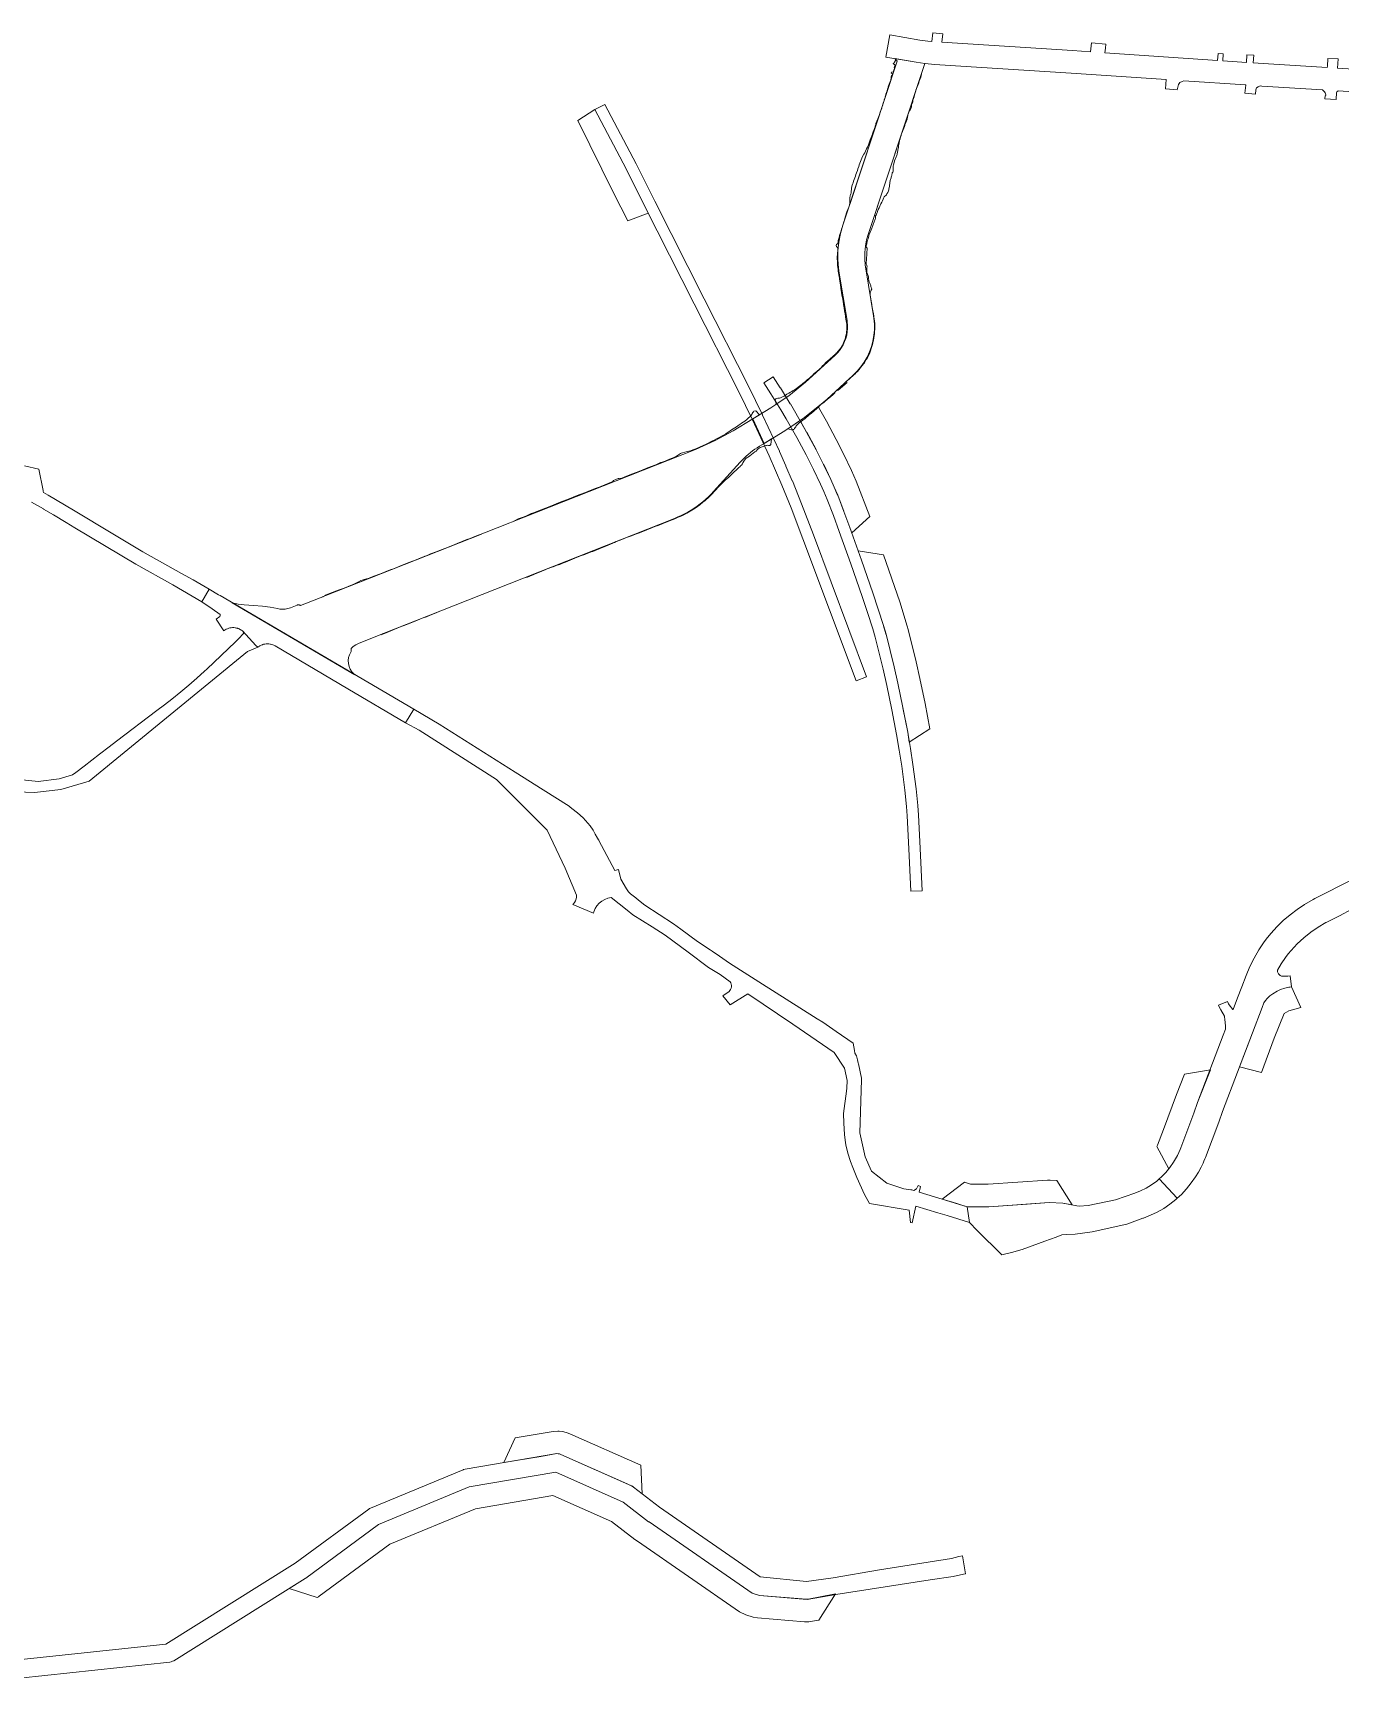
# Model space of a CAD drawing. Header units: inches. Extents: x 704148 to 723432, y 7075344 to 7101810.
# Drawn here: x 710203 to 711709, y 7089228 to 7091124 of the extents above; entities that cross this region are included whole.
import ezdxf

# ---------------------------------------------------------------- set-up
doc = ezdxf.new("R2010")
doc.units = ezdxf.units.IN
doc.header["$MEASUREMENT"] = 0
doc.layers.add('gisdb.gisadmin', color=7, linetype='Continuous', lineweight=9, true_color=0xccf5fc)

msp = doc.modelspace()

# ---------------------------------------------------------------- linework, layer by layer
at = {"layer": 'gisdb.gisadmin'}
for points in [[(711765.02, 7091053.22), (711707.0335, 7091056.8935), (711706.44, 7091056.68), (711705.53, 7091055.97), (711704.98, 7091054.85), (711704.5142, 7091047.0029), (711691.5981, 7091047.7158), (711691.77, 7091051.06), (711692.54, 7091051.71), (711692.57, 7091052.35), (711692.42, 7091053.58), (711692.01, 7091054.8), (711691.34, 7091055.77), (711690.06, 7091056.93), (711689.15, 7091057.62), (711688.7137, 7091058.0541), (711618.8939, 7091062.4772), (711617.9705, 7091062.5403), (711616.23, 7091062.37), (711614.62, 7091061.67), (711613.03, 7091060.58), (711612.17, 7091058.24), (711611.7515, 7091053.1015), (711599.5927, 7091054.0719), (711600.37, 7091063.36), (711600.098, 7091063.7609), (711529.1035, 7091068.6098), (711527.07, 7091067.88), (711524.49, 7091066.54), (711523, 7091064.29), (711521.5554, 7091058.2226), (711508.0011, 7091059.2268), (711508.8646, 7091069.9921), (711399.23, 7091077.48), (711242.0396, 7091087.3639), (711231.327, 7091088.3273), (711230.796, 7091088.3989), (711220.6818, 7091089.8652), (711185.9298, 7091095.8437), (711190.4655, 7091121.4454), (711225.0899, 7091115.4888), (711234.3513, 7091114.1508), (711238.6769, 7091113.7618), (711240.0652, 7091123.6986), (711251.4695, 7091122.6639), (711250.202, 7091112.9021), (711400.9316, 7091103.4244), (711421.6605, 7091102.0086), (711422.8418, 7091112.1303), (711439.1843, 7091110.8868), (711438.75, 7091106.18), (711438.1771, 7091100.8806), (711567.9054, 7091092.0202), (711568.7195, 7091099.9832), (711574.6309, 7091099.5795), (711574.0498, 7091091.6006), (711601.1692, 7091089.7483), (711601.8091, 7091098.4696), (711609.7948, 7091097.9875), (711609.1495, 7091089.2033), (711620.6016, 7091088.4211), (711694.4315, 7091083.7439), (711694.57, 7091085.19), (711695.059, 7091094.2308), (711706.99, 7091093.74), (711706.2075, 7091082.9979), (711766.8086, 7091079.1588)], [(710193.6163, 7090624.9415), (710210.2211, 7090620.9762), (710214.9976, 7090596.3282), (710215.1145, 7090595.7249), (710215.4019, 7090594.2416), (710221.0183, 7090591.0745), (710249.9351, 7090573.6865), (710295.3655, 7090546.5441), (710330.0766, 7090525.8057), (710374.4681, 7090500.8425), (710387.8355, 7090493.3255), (710406.4418, 7090482.8624), (710397.7759, 7090468.2715), (710364.4214, 7090487.5623), (710321.8, 7090511.53), (710251.77, 7090553.37), (710241.4325, 7090559.5459), (710226.93, 7090568.21), (710215.6772, 7090574.9297), (710215.66, 7090574.94), (710215.4, 7090575.3), (710201.71, 7090583.02)], [(710191.2348, 7090263.0315), (710209.4234, 7090261.2107), (710233.3707, 7090264.2647), (710249.0179, 7090268.853), (710252.73, 7090271.6), (710262.22, 7090278.88), (710271.05, 7090285.64), (710279.93, 7090292.45), (710291.04, 7090300.96), (710299.77, 7090307.65), (710309.32, 7090314.93), (710318.88, 7090322.17), (710326.85, 7090328.21), (710336.41, 7090335.46), (710345.97, 7090342.71), (710354.74, 7090349.36), (710363.44, 7090356.08), (710373.7816, 7090364.2272), (710382.9734, 7090372.1341), (710391.9812, 7090380.1101), (710400.9027, 7090388.0718), (710403.6877, 7090390.5636), (710436.5546, 7090421.7984), (710440.0089, 7090425.3407), (710446.0862, 7090431.5729), (710445.9727, 7090432.4815), (710445.6275, 7090433.2349), (710445.2178, 7090433.9556), (710444.747, 7090434.6375), (710460.0791, 7090417.9088), (710462.3134, 7090415.7177), (710450.5181, 7090410.7509), (710268.1087, 7090261.4832), (710235.6494, 7090251.9723), (710205.046, 7090248.4441), (710173.47, 7090249.44)], [(711722.6971, 7090113.7902), (711708.3333, 7090106.4238), (711694.0515, 7090099.0994), (711692.6664, 7090098.3789), (711683.75, 7090093.2335), (711675.2434, 7090087.4212), (711667.203, 7090080.9793), (711659.6753, 7090073.9451), (711652.7038, 7090066.3593), (711649.4401, 7090062.3849), (711646.3403, 7090058.2814), (711641.3245, 7090050.8916), (711637.0188, 7090043.5498), (711637.08, 7090041.59), (711638.12, 7090039.24), (711639.92, 7090037.49), (711641.8, 7090036.66), (711644.36, 7090036.58), (711648.77, 7090036.89), (711651.656, 7090037.2108), (711653.1318, 7090024.2933), (711651.13, 7090024.06), (711650.2, 7090023.86), (711645.45, 7090022.82), (711640.33, 7090021.18), (711636.51, 7090019.37), (711631.5, 7090016.34), (711628.07, 7090013.89), (711625.09, 7090011.02), (711623.06, 7090008.7), (711621.438, 7090006.1049), (711619.2995, 7090000.6158), (711608.2028, 7089971.4858), (711573.6357, 7089880.7442), (711569.3891, 7089868.446), (711553.9528, 7089827.9243), (711553.2653, 7089826.1195), (711552.2717, 7089823.678), (711551.2982, 7089821.2858), (711549.1153, 7089816.5456), (711545.9811, 7089810.9391), (711542.5158, 7089805.5309), (711537.6115, 7089798.382), (711532.1863, 7089791.6199), (711526.2706, 7089785.2824), (711521.6125, 7089780.9868), (711500.6209, 7089803.0261), (711503.3661, 7089805.4135), (711508.4212, 7089810.6273), (711513.0153, 7089816.2515), (711517.1152, 7089822.2456), (711519.6633, 7089826.1651), (711521.9671, 7089830.233), (711524.8567, 7089836.9415), (711525.5443, 7089838.7462), (711540.8102, 7089878.8207), (711545.0568, 7089891.1189), (711574.5555, 7089968.5558), (711577.2079, 7089975.5184), (711576.96, 7089979.3), (711576.3973, 7089986.6602), (711576.1672, 7089989.6692), (711576.08, 7089990.81), (711571.67, 7089998.04), (711570.02, 7090001.21), (711569.1608, 7090003.2772), (711579.36, 7090007.62), (711580.59, 7090004.64), (711581.31, 7090003.55), (711585.4359, 7089998.3765), (711585.9509, 7089998.4696), (711590.9732, 7090011.6536), (711596.0123, 7090024.5831), (711600.8527, 7090037.5882), (711605.1039, 7090047.725), (711610.017, 7090057.5581), (711615.5705, 7090067.0442), (711621.74, 7090076.1417), (711625.5599, 7090081.1971), (711629.5805, 7090086.0944), (711636.4333, 7090093.657), (711643.7382, 7090100.7839), (711651.4674, 7090107.4482), (711659.5917, 7090113.6246), (711668.0805, 7090119.2898), (711677.9469, 7090124.9834), (711680.1789, 7090126.1495), (711694.4608, 7090133.4739), (711708.8245, 7090140.8404), (711721.7584, 7090147.4734)], [(710186.1415, 7089248.7248), (710356.4335, 7089266.9696), (710505.5379, 7089360.2735), (710590.153, 7089422.5602), (710591.1276, 7089423.1975), (710592.3672, 7089423.8082), (710699.0867, 7089467.9127), (710699.5059, 7089468.0755), (710701.3008, 7089468.5539), (710806.8593, 7089486.4838), (710808.3973, 7089486.4055), (710809.9072, 7089486.103), (710811.3567, 7089485.583), (710892.9895, 7089449.3361), (710893.9784, 7089448.8328), (710895.1868, 7089448.0184), (710924.9666, 7089424.7869), (711041.073, 7089344.3898), (711094.3483, 7089339.0719), (711125.3084, 7089343.5498), (711178.475, 7089352.4693), (711234.5477, 7089361.5909), (711261.5587, 7089365.7515), (711269.99, 7089367.766), (711274.1308, 7089368.651), (711277.6636, 7089347.9504), (711275.3301, 7089347.4301), (711263.3801, 7089345.0001), (711236.7916, 7089341.0239), (711185.0007, 7089333.1727), (711128.2635, 7089324.2258), (711095.1563, 7089318.3103), (711040.3265, 7089323.1597), (711031.9214, 7089325.6218), (710913.3341, 7089407.9027), (710912.5216, 7089407.8612), (710883.2877, 7089430.6668), (710805.7358, 7089465.1017), (710706.023, 7089448.0566), (710601.5712, 7089404.8892), (710517.6682, 7089343.1267), (710517.0134, 7089342.6818), (710365.5247, 7089247.8858), (710364.1243, 7089247.15), (710362.6292, 7089246.633), (710361.0734, 7089246.3465), (710188.266, 7089227.8323)]]:
    msp.add_lwpolyline(points, dxfattribs=at)
for points in [[(711220.6818, 7091089.8652), (711230.796, 7091088.3989), (711230.7959, 7091088.3988), (711230.7951, 7091088.3964), (711165.7621, 7090892.4769), (711163.7472, 7090885.3859), (711162.3579, 7090878.1464), (711161.6049, 7090870.8132), (711161.4939, 7090863.4424), (711162.0257, 7090856.0899), (711162.6325, 7090851.8249), (711171.7748, 7090797.5331), (711172.1858, 7090794.7847), (711172.754, 7090788.2228), (711172.7482, 7090781.6363), (711172.1684, 7090775.0753), (711171.0189, 7090768.5898), (711169.3086, 7090762.2293), (711167.0504, 7090756.0419), (711164.2615, 7090750.075), (711160.9633, 7090744.3738), (711157.1806, 7090738.9817), (711152.9424, 7090733.9399), (711148.2809, 7090729.2866), (711118.2492, 7090701.8163), (711113.7358, 7090697.7668), (711092.2999, 7090680.5022), (711069.4409, 7090665.1716), (711045.7015, 7090650.7104), (711032.5849, 7090679.0191), (711053.3136, 7090691.6462), (711073.9265, 7090705.4705), (711093.2561, 7090721.0388), (711097.3261, 7090724.6904), (711127.3578, 7090752.1607), (711130.1053, 7090754.9034), (711132.6033, 7090757.875), (711134.8328, 7090761.0531), (711136.7768, 7090764.4134), (711138.4206, 7090767.9304), (711139.7516, 7090771.5772), (711140.7597, 7090775.3262), (711141.4372, 7090779.1487), (711141.7789, 7090783.0158), (711141.7823, 7090786.8979), (711141.4474, 7090790.7655), (711141.2052, 7090792.3854), (711132.0629, 7090846.6773), (711131.2335, 7090852.507), (711130.5065, 7090862.5568), (711130.6583, 7090872.6317), (711131.6876, 7090882.6551), (711133.5865, 7090892.5506), (711136.3407, 7090902.243), (711199.0069, 7091091.0324), (711198.043, 7091092.3925), (711197.5524, 7091092.7995), (711197.5532, 7091092.8021), (711197.5174, 7091092.8286), (711196.26, 7091094.0666), (711196.2604, 7091094.0665)], [(711199.0069, 7091091.0324), (711144.2009, 7090925.9228), (711144.137, 7090926.006), (711144.354, 7090926.988), (711144.379, 7090928.033), (711144.378, 7090930.14), (711144.38, 7090931.193), (711144.416, 7090933.289), (711144.463, 7090934.327), (711144.58, 7090935.341), (711144.873, 7090936.298), (711145.125, 7090937.268), (711145.545, 7090938.182), (711145.787, 7090939.155), (711145.898, 7090940.172), (711145.979, 7090941.199), (711146.131, 7090943.256), (711146.383, 7090945.28), (711146.555, 7090946.276), (711146.745, 7090947.267), (711147.034, 7090948.225), (711147.703, 7090950.11), (711148.043, 7090951.05), (711148.682, 7090952.946), (711149.399, 7090954.815), (711150.143, 7090956.676), (711150.824, 7090958.557), (711151.449, 7090960.457), (711152.078, 7090962.355), (711153.056, 7090965.191), (711153.664, 7090967.097), (711154.632, 7090969.937), (711155.289, 7090971.826), (711155.944, 7090973.715), (711156.632, 7090975.594), (711158.148, 7090979.306), (711159.031, 7090981.12), (711160.542, 7090983.779), (711161.561, 7090985.549), (711162.434, 7090987.366), (711163.738, 7090990.094), (711164.538, 7090991.936), (711165.717, 7090994.705), (711167.949, 7091000.287), (711169.031, 7091003.088), (711169.731, 7091004.963), (711170.324, 7091006.874), (711170.998, 7091008.757), (711171.388, 7091009.681), (711172.524, 7091012.465), (711172.794, 7091013.43), (711173.383, 7091015.341), (711173.725, 7091016.281), (711173.997, 7091017.245), (711174.18, 7091018.238), (711174.451, 7091019.201), (711175.066, 7091021.104), (711175.447, 7091022.032), (711175.83, 7091022.958), (711176.212, 7091023.885), (711176.592, 7091024.813), (711177.32, 7091026.678), (711177.686, 7091027.61), (711178.043, 7091028.546), (711178.757, 7091030.416), (711179.097, 7091031.357), (711179.436, 7091032.298), (711180.108, 7091034.182), (711180.394, 7091035.141), (711181.054, 7091037.029), (711181.39, 7091037.971), (711181.667, 7091038.933), (711182.229, 7091040.854), (711182.513, 7091041.813), (711182.8, 7091042.771), (711183.089, 7091043.729), (711183.555, 7091044.628), (711183.865, 7091045.579), (711184.018, 7091046.581), (711184.216, 7091047.569), (711184.652, 7091048.478), (711184.955, 7091049.431), (711185.262, 7091050.383), (711185.555, 7091051.34), (711185.663, 7091052.357), (711185.884, 7091053.338), (711186.292, 7091054.256), (711186.794, 7091055.143), (711187.239, 7091056.049), (711187.471, 7091057.025), (711187.87, 7091059.001), (711188.381, 7091060.938), (711188.705, 7091061.884), (711188.997, 7091062.841), (711189.277, 7091063.802), (711189.697, 7091064.716), (711190.085, 7091065.641), (711190.419, 7091066.584), (711191.076, 7091068.473), (711191.44, 7091069.406), (711191.694, 7091070.375), (711191.946, 7091071.345), (711191.9082, 7091071.9338), (711191.9004, 7091072.5548), (711192.051, 7091073.418), (711192.457, 7091074.336), (711193.104, 7091075.175), (711193.746, 7091076.016), (711191.835, 7091077.704), (711192.231, 7091078.626), (711194.581, 7091078.899), (711194.858, 7091079.861), (711195.135, 7091080.823), (711195.411, 7091081.785), (711195.688, 7091082.747), (711195.302, 7091083.928), (711195.89, 7091084.787), (711196.084, 7091085.776), (711196.581, 7091086.665), (711194.214, 7091088.504), (711195.471, 7091089.141), (711195.946, 7091090.037), (711196.894, 7091091.829), (711197.515, 7091092.677), (711197.5524, 7091092.7995), (711198.043, 7091092.3925)], [(711088.155, 7090675.887), (711087.312, 7090675.251), (711087.3083, 7090675.2519), (711086.447, 7090674.644), (711085.605, 7090674.005), (711084.786, 7090673.332), (711084.044, 7090672.544), (711083.263, 7090671.811), (711082.606, 7090670.892), (711082.02, 7090669.863), (711081.435, 7090668.825), (711080.803, 7090667.851), (711080.142, 7090666.917), (711079.5516, 7090666.5562), (711078.2572, 7090665.7651), (711073.3234, 7090667.4312), (711072.9803, 7090667.5454), (711092.2999, 7090680.5022), (711113.7358, 7090697.7668), (711118.2492, 7090701.8163), (711148.2809, 7090729.2866), (711152.9424, 7090733.9399), (711157.1806, 7090738.9817), (711160.9633, 7090744.3738), (711164.2615, 7090750.075), (711167.0504, 7090756.0419), (711169.3086, 7090762.2293), (711171.0189, 7090768.5898), (711172.1684, 7090775.0753), (711172.7482, 7090781.6363), (711172.754, 7090788.2228), (711172.1858, 7090794.7847), (711171.7748, 7090797.5331), (711162.6325, 7090851.8249), (711162.0257, 7090856.0899), (711161.4939, 7090863.4424), (711161.6049, 7090870.8132), (711162.3579, 7090878.1464), (711163.7472, 7090885.3859), (711165.7621, 7090892.4769), (711226.5902, 7091075.7284), (711226.782, 7091075.586), (711226.13, 7091072.642), (711225.439, 7091070.764), (711225.089, 7091069.826), (711224.041, 7091067.013), (711223.694, 7091066.075), (711222.996, 7091064.199), (711222.307, 7091062.321), (711221.96, 7091061.382), (711221.616, 7091060.443), (711221.269, 7091059.504), (711220.59, 7091057.622), (711220.281, 7091056.671), (711220.003, 7091055.71), (711219.722, 7091054.749), (711219.438, 7091053.79), (711218.859, 7091051.875), (711218.597, 7091050.908), (711218.324, 7091049.945), (711217.722, 7091048.038), (711217.418, 7091047.085), (711217.111, 7091046.133), (711216.801, 7091045.182), (711216.764, 7091044.141), (711216.638, 7091043.129), (711216.356, 7091042.169), (711215.539, 7091041.387), (711215.516, 7091040.341), (711215.578, 7091039.267), (711215.287, 7091038.31), (711214.97, 7091037.361), (711214.632, 7091036.42), (711214.23, 7091035.499), (711213.818, 7091034.583), (711212.9, 7091033.834), (711212.559, 7091032.893), (711212.216, 7091031.953), (711211.87, 7091031.015), (711211.522, 7091030.076), (711211.172, 7091029.139), (711211.018, 7091028.136), (711210.883, 7091027.127), (711210.746, 7091026.12), (711210.604, 7091025.113), (711210.46, 7091024.107), (711210.16, 7091023.153), (711209.731, 7091022.242), (711209.375, 7091021.306), (711209.003, 7091020.376), (711208.642, 7091019.442), (711208.279, 7091018.509), (711207.871, 7091017.591), (711207.548, 7091016.645), (711207.285, 7091015.678), (711206.902, 7091014.752), (711206.526, 7091013.823), (711206.148, 7091012.895), (711205.766, 7091011.968), (711205.382, 7091011.041), (711204.996, 7091010.116), (711204.229, 7091008.263), (711203.895, 7091007.32), (711203.642, 7091006.351), (711203.347, 7091005.395), (711203.048, 7091004.441), (711202.713, 7091003.498), (711202.419, 7091002.542), (711202.224, 7091001.553), (711201.92, 7091000.6), (711201.723, 7090999.612), (711201.426, 7090998.657), (711201.287, 7090997.65), (711201.187, 7090996.629), (711200.945, 7090995.656), (711200.483, 7090993.702), (711200.303, 7090992.708), (711200.276, 7090991.663), (711200.123, 7090990.66), (711199.752, 7090988.676), (711199.534, 7090987.695), (711199.315, 7090986.714), (711199.155, 7090985.713), (711198.96, 7090984.725), (711198.77, 7090983.734), (711198.495, 7090982.772), (711198.143, 7090981.835), (711197.727, 7090980.919), (711196.967, 7090979.064), (711196.589, 7090978.136), (711195.885, 7090976.262), (711195.297, 7090974.35), (711195.055, 7090973.377), (711194.605, 7090971.419), (711194.268, 7090970.477), (711194.339, 7090969.4), (711194.45, 7090968.31), (711194.268, 7090967.316), (711194.117, 7090966.313), (711194.219, 7090965.225), (711194.177, 7090964.186), (711193.74, 7090963.277), (711193.259, 7090962.383), (711192.981, 7090961.422), (711192.872, 7090960.404), (711192.662, 7090959.42), (711192.386, 7090958.458), (711192.007, 7090957.53), (711191.918, 7090956.506), (711191.599, 7090955.558), (711191.286, 7090954.609), (711190.975, 7090953.658), (711190.659, 7090952.709), (711190.377, 7090951.749), (711190.332, 7090950.711), (711190.284, 7090949.673), (711190.231, 7090948.637), (711190.175, 7090947.602), (711190.093, 7090946.576), (711189.768, 7090945.63), (711189.369, 7090943.655), (711189.156, 7090942.672), (711188.939, 7090941.69), (711188.717, 7090940.71), (711188.216, 7090939.823), (711187.154, 7090938.068), (711186.589, 7090937.202), (711185.848, 7090936.394), (711184.736, 7090935.71), (711183.939, 7090934.921), (711183.547, 7090933.997), (711183.151, 7090933.075), (711182.769, 7090932.148), (711181.919, 7090930.323), (711181.487, 7090929.413), (711181.05, 7090928.504), (711180.172, 7090926.688), (711179.779, 7090925.765), (711179.382, 7090924.843), (711178.909, 7090923.946), (711178.453, 7090923.044), (711178.002, 7090922.14), (711177.136, 7090920.32), (711176.811, 7090919.375), (711176.143, 7090917.489), (711175.737, 7090916.57), (711174.931, 7090914.73), (711174.531, 7090913.81), (711174.133, 7090912.888), (711173.959, 7090911.892), (711173.862, 7090910.871), (711173.767, 7090909.849), (711173.475, 7090908.892), (711173.227, 7090907.921), (711172.848, 7090906.993), (711172.527, 7090906.045), (711171.753, 7090904.195), (711171.412, 7090903.255), (711170.736, 7090901.372), (711170.376, 7090900.438), (711169.986, 7090899.513), (711169.598, 7090898.589), (711168.861, 7090896.726), (711168.12, 7090894.865), (711167.747, 7090893.935), (711167.08, 7090892.049), (711166.806, 7090891.262), (711166.291, 7090889.681), (711165.823, 7090888.085), (711165.326, 7090886.496), (711164.868, 7090884.893), (711164.448, 7090883.28), (711163.894, 7090880.839), (711163.574, 7090879.201), (711163.344, 7090878.392), (711163.293, 7090877.555), (711163.165, 7090876.73), (711164.534, 7090875.723), (711164.425, 7090874.91), (711164.23, 7090873.28), (711164.068, 7090871.646), (711163.939, 7090870.009), (711163.842, 7090868.369), (711163.806, 7090867.548), (711163.779, 7090866.726), (711163.748, 7090865.082), (711163.75, 7090863.437), (711163.744, 7090862.614), (711163.556, 7090861.781), (711163.506, 7090860.951), (711163.38, 7090860.115), (711163.241, 7090859.273), (711163.216, 7090858.438), (711163.224, 7090857.604), (711163.602, 7090856.809), (711163.984, 7090856.02), (711164.14, 7090855.208), (711164.166, 7090854.379), (711164.099, 7090853.533), (711164.038, 7090852.685), (711163.98, 7090851.789), (711163.918, 7090850.764), (711163.913, 7090849.75), (711163.965, 7090848.744), (711164.078, 7090847.749), (711164.323, 7090846.776), (711164.704, 7090845.827), (711165.085, 7090844.877), (711165.466, 7090843.927), (711165.72, 7090842.955), (711166.002, 7090841.989), (711166.052, 7090840.983), (711166.072, 7090839.972), (711166.093, 7090838.962), (711166.186, 7090837.963), (711166.564, 7090837.013), (711166.943, 7090836.063), (711167.533, 7090835.148), (711167.876, 7090834.192), (711168.139, 7090833.222), (711168.381, 7090832.249), (711168.751, 7090831.297), (711169.122, 7090830.345), (711169.463, 7090829.389), (711169.801, 7090828.431), (711169, 7090827.282), (711168.531, 7090826.189), (711168.37, 7090825.148), (711167.824, 7090824.042), (711167.616, 7090822.993), (711167.663, 7090821.987), (711167.867, 7090821.007), (711168.043, 7090820.023), (711168.232, 7090819.04), (711168.907, 7090815.098), (711169.101, 7090814.116), (711169.293, 7090813.135), (711170.295, 7090807.219), (711170.96, 7090803.275), (711171.465, 7090800.317), (711172.001, 7090797.312), (711172.553, 7090793.567), (711172.695, 7090792.313), (711172.997, 7090788.538), (711173.093, 7090786.015), (711173.079, 7090782.225), (711172.965, 7090779.701), (711172.766, 7090777.181), (711172.483, 7090774.668), (711172.117, 7090772.166), (711171.668, 7090769.676), (711171.412, 7090768.437), (711170.52, 7090764.747), (711170.182, 7090763.527), (711169.047, 7090759.902), (711168.189, 7090757.519), (711167.307, 7090755.141), (711165.701, 7090751.694), (711164.571, 7090749.424), (711163.365, 7090747.192), (711161.419, 7090743.923), (711160.699, 7090742.878), (711159.811, 7090741.95), (711159.021, 7090740.96), (711158.199, 7090739.996), (711157.323, 7090739.078), (711156.603, 7090738.042), (711155.964, 7090736.936), (711155.214, 7090735.915), (711154.394, 7090734.952), (711153.547, 7090734.012), (711152.676, 7090733.095), (711151.79, 7090732.193), (711149.972, 7090730.435), (711149.042, 7090729.581), (711148.175, 7090728.811), (711147.423, 7090728.152), (711145.917, 7090726.835), (711145.164, 7090726.177), (711143.656, 7090724.862), (711142.147, 7090723.549), (711140.637, 7090722.237), (711140.857, 7090720.515), (711139.382, 7090719.164), (711137.868, 7090717.856), (711137.111, 7090717.202), (711135.595, 7090715.895), (711134.079, 7090714.59), (711133.32, 7090713.938), (711131.041, 7090711.985), (711129.7812, 7090711.5281), (711128.4735, 7090711.088), (711127.393, 7090710.047), (711127.204, 7090708.771), (711126.379, 7090708.191), (711124.951, 7090706.79), (711122.661, 7090704.848), (711120.2061, 7090702.7714), (711118.84, 7090701.618), (711118.047, 7090700.949), (711116.429, 7090699.598), (711115.616, 7090698.927), (711114.801, 7090698.259), (711113.164, 7090696.933), (711112.239, 7090696.392), (711111.465, 7090695.68), (711110.73, 7090694.921), (711109.945, 7090694.22), (711109.224, 7090693.443), (711108.48, 7090692.692), (711107.706, 7090691.975), (711106.938, 7090691.252), (711106.142, 7090690.56), (711105.357, 7090689.857), (711104.554, 7090689.173), (711103.701, 7090688.553), (711102.893, 7090687.876), (711102.07, 7090687.218), (711101.279, 7090686.519), (711100.475, 7090685.837), (711099.653, 7090685.177), (711098.829, 7090684.519), (711098.009, 7090683.857), (711097.209, 7090683.167), (711096.394, 7090682.497), (711095.608, 7090681.788), (711094.807, 7090681.097), (711094.029, 7090680.376), (711093.201, 7090679.72), (711092.397, 7090679.031), (711091.563, 7090678.383), (711090.721, 7090677.746), (711089.829, 7090677.178), (711088.994, 7090676.53)], [(710912.1427, 7090915.8339), (710888.5944, 7090906.9831), (710872.5955, 7090938.7206), (710831.0834, 7091022.7442), (710850.7558, 7091035.2603), (710886.5448, 7090966.9611), (710908.1091, 7090923.8275)], [(710898.1449, 7090972.8298), (710919.7315, 7090929.6515), (710976.4808, 7090817.1899), (711027.6683, 7090716.7737), (711027.7281, 7090716.6533), (711043.8075, 7090683.4289), (711043.8536, 7090683.3314), (711063.2154, 7090641.5712), (711063.2499, 7090641.4954), (711070.7782, 7090624.6974), (711070.8163, 7090624.6108), (711078.0975, 7090607.7089), (711078.1604, 7090607.5575), (711088.7924, 7090581.0566), (711088.8345, 7090580.949), (711102.3855, 7090545.3533), (711102.3985, 7090545.3188), (711163.6777, 7090381.5682), (711151.5023, 7090377.0119), (711090.2295, 7090540.7453), (711076.7057, 7090576.2698), (711066.1257, 7090602.6409), (711058.8957, 7090619.424), (711051.4039, 7090636.1408), (711032.0823, 7090677.8143), (711016.0558, 7090710.9297), (710964.8928, 7090811.2978), (710964.8808, 7090811.3215), (710908.12, 7090923.8058), (710908.1091, 7090923.8275), (710886.5448, 7090966.9611), (710850.7558, 7091035.2603), (710862.2706, 7091041.2941), (710898.0885, 7090972.9401)], [(711142.9941, 7090922.2873), (711136.6542, 7090903.1874), (711136.642, 7090903.206), (711137.483, 7090906.088), (711138.051, 7090908.007), (711138.627, 7090909.923), (711138.925, 7090910.878), (711139.518, 7090912.788), (711139.814, 7090913.743), (711140.113, 7090914.698), (711140.721, 7090916.603), (711141.083, 7090917.536), (711141.812, 7090919.402), (711142.178, 7090920.334), (711142.545, 7090921.266), (711142.914, 7090922.197)], [(711073.9265, 7090705.4705), (711059.6929, 7090695.9246), (711058.3868, 7090701.1757), (711058.6578, 7090701.4475), (711059.2917, 7090702.0829), (711060.197, 7090702.558), (711061.286, 7090702.605), (711062.318, 7090702.744), (711063.35, 7090702.887), (711064.336, 7090703.102), (711065.206, 7090703.491), (711066.074, 7090703.883), (711066.985, 7090704.217), (711067.846, 7090704.624), (711068.631, 7090705.141), (711069.1433, 7090705.4799), (711069.414, 7090705.659), (711070.196, 7090706.18), (711070.977, 7090706.703), (711071.757, 7090707.228), (711072.535, 7090707.755), (711073.372, 7090708.204), (711074.21, 7090708.653), (711075.881, 7090709.561), (711077.547, 7090710.484), (711079.175, 7090711.46), (711080.781, 7090712.47), (711083.12, 7090714.078), (711084.628, 7090715.218), (711085.379, 7090715.792), (711086.128, 7090716.369), (711086.874, 7090716.948), (711087.619, 7090717.531), (711088.362, 7090718.116), (711089.102, 7090718.704), (711089.841, 7090719.295), (711090.577, 7090719.888), (711091.311, 7090720.485), (711092.043, 7090721.084), (711092.773, 7090721.686), (711093.501, 7090722.29), (711094.227, 7090722.898), (711094.95, 7090723.508), (711095.671, 7090724.12), (711096.891, 7090725.166), (711097.875, 7090726.019), (711098.631, 7090726.675), (711099.386, 7090727.33), (711100.142, 7090727.986), (711100.897, 7090728.642), (711101.622, 7090729.331), (711102.314, 7090730.056), (711103.006, 7090730.781), (711103.767, 7090731.431), (711104.545, 7090732.062), (711105.342, 7090732.672), (711106.14, 7090733.281), (711106.904, 7090733.928), (711107.657, 7090734.586), (711108.436, 7090735.216), (711109.189, 7090735.875), (711109.941, 7090736.534), (711110.694, 7090737.193), (711111.388, 7090737.915), (711111.991, 7090738.738), (711112.598, 7090739.556), (711113.287, 7090740.283), (711114.002, 7090740.984), (711114.717, 7090741.684), (711115.431, 7090742.385), (711116.154, 7090743.076), (711116.903, 7090743.739), (711117.579, 7090744.481), (711118.322, 7090745.15), (711119.088, 7090745.796), (711119.842, 7090746.452), (711120.594, 7090747.112), (711121.345, 7090747.772), (711122.097, 7090748.432), (711122.845, 7090749.095), (711123.588, 7090749.765), (711125.079, 7090751.099), (711125.824, 7090751.766), (711126.568, 7090752.433), (711126.865, 7090752.699), (711127.728, 7090753.487), (711128.256, 7090753.992), (711128.774, 7090754.506), (711129.784, 7090755.561), (711130.273, 7090756.104), (711131.22, 7090757.215), (711131.68, 7090757.783), (711132.586, 7090758.929), (711133.451, 7090760.108), (711134.268, 7090761.321), (711134.661, 7090761.938), (711135.426, 7090763.186), (711136.149, 7090764.458), (711136.495, 7090765.104), (711137.154, 7090766.412), (711137.736, 7090767.756), (711138.005, 7090768.437), (711138.74, 7090770.506), (711138.961, 7090771.203), (711139.367, 7090772.607), (711139.552, 7090773.314), (711139.885, 7090774.736), (711140.17, 7090776.167), (711140.411, 7090777.605), (711140.688, 7090779.772), (711140.818, 7090781.222), (711140.915, 7090783.402), (711140.926, 7090784.129), (711140.797, 7090787.758), (711140.573, 7090789.924), (711140.245, 7090792.075), (711139.903, 7090793.989), (711139.546, 7090795.957), (711139.368, 7090796.941), (711138.847, 7090799.895), (711138.378, 7090802.858), (711137.755, 7090806.81), (711137.141, 7090810.763), (711136.507, 7090814.712), (711135.851, 7090818.658), (711135.695, 7090819.646), (711134.914, 7090824.585), (711134.133, 7090829.524), (711133.508, 7090833.475), (711132.884, 7090837.426), (711132.412, 7090840.389), (711131.936, 7090843.351), (711131.778, 7090844.338), (711131.285, 7090847.419), (711131.113, 7090848.568), (711130.806, 7090850.87), (711130.545, 7090853.177), (711130.331, 7090855.49), (711130.241, 7090856.647), (711130.098, 7090858.964), (711129.978, 7090861.282), (711129.934, 7090862.442), (711129.926, 7090864.764), (711129.942, 7090865.924), (711130.012, 7090868.243), (711130.066, 7090869.402), (711130.128, 7090870.56), (711130.364, 7090871.709), (711130.669, 7090872.85), (711130.513, 7090874.019), (711130.366, 7090875.191), (711130.016, 7090876.388), (711129, 7090877.66), (711128.715, 7090878.875), (711128.837, 7090880.048), (711130.457, 7090881.025), (711130.84, 7090883.324), (711131.068, 7090884.466), (711131.605, 7090886.734), (711131.898, 7090887.862), (711132.512, 7090890.106), (711132.833, 7090891.223), (711133.503, 7090893.446), (711133.851, 7090894.552), (711134.209, 7090895.654), (711134.952, 7090897.847), (711135.1051, 7090897.8948), (711133.5865, 7090892.5506), (711131.6876, 7090882.6551), (711130.6583, 7090872.6317), (711130.5065, 7090862.5568), (711131.2335, 7090852.507), (711132.0629, 7090846.6773), (711141.2052, 7090792.3854), (711141.4474, 7090790.7655), (711141.7823, 7090786.8979), (711141.7789, 7090783.0158), (711141.4372, 7090779.1487), (711140.7597, 7090775.3262), (711139.7516, 7090771.5772), (711138.4206, 7090767.9304), (711136.7768, 7090764.4134), (711134.8328, 7090761.0531), (711132.6033, 7090757.875), (711130.1053, 7090754.9034), (711127.3578, 7090752.1607), (711097.3261, 7090724.6904), (711093.2561, 7090721.0388)], [(711210.382, 7090221.3802), (711209.5814, 7090232.186), (711207.7078, 7090251.0818), (711204.094, 7090278.6881), (711201.3164, 7090297.0387), (711198.2403, 7090315.3302), (711192.7995, 7090343.5718), (711186.8822, 7090371.7646), (711182.7395, 7090390.4911), (711178.354, 7090409.1041), (711173.5231, 7090427.5427), (711170.7862, 7090436.8947), (711164.8258, 7090455.6724), (711158.5225, 7090474.3962), (711145.487, 7090511.853), (711132.2141, 7090549.2232), (711125.409, 7090567.7601), (711118.2797, 7090586.1014), (711114.5181, 7090595.0909), (711110.7177, 7090603.6071), (711102.5872, 7090620.5842), (711094.0022, 7090637.465), (711083.2696, 7090657.3228), (711070.8829, 7090679.0822), (711064.7179, 7090689.4843), (711053.3437, 7090707.8873), (711045.2771, 7090720.3977), (711056.2029, 7090727.4425), (711064.3031, 7090714.8798), (711064.3694, 7090714.7748), (711075.808, 7090696.2677), (711075.8706, 7090696.1643), (711082.0953, 7090685.6612), (711082.1524, 7090685.5629), (711094.6027, 7090663.6919), (711094.6721, 7090663.5668), (711105.4773, 7090643.5746), (711105.5529, 7090643.4305), (711114.2099, 7090626.4082), (711114.2785, 7090626.2692), (711122.4802, 7090609.1434), (711122.5536, 7090608.9847), (711126.4207, 7090600.3191), (711126.4811, 7090600.1793), (711130.3042, 7090591.0429), (711130.3664, 7090590.8887), (711137.5481, 7090572.4127), (711137.5915, 7090572.2978), (711144.4296, 7090553.6711), (711144.4529, 7090553.6065), (711157.7442, 7090516.1845), (711157.7579, 7090516.1454), (711170.8111, 7090478.6378), (711170.8325, 7090478.5753), (711177.1644, 7090459.7666), (711177.1995, 7090459.6593), (711183.1992, 7090440.7576), (711183.2421, 7090440.6168), (711186.0258, 7090431.1053), (711186.0752, 7090430.927), (711190.9501, 7090412.3208), (711190.9891, 7090412.1641), (711195.4032, 7090393.4292), (711195.423, 7090393.3425), (711199.5829, 7090374.5382), (711199.5978, 7090374.4694), (711205.5333, 7090346.1894), (711205.5546, 7090346.0839), (711211.0201, 7090317.7138), (711211.0475, 7090317.5622), (711214.1452, 7090299.1422), (711214.162, 7090299.037), (711216.9574, 7090280.5692), (711216.9756, 7090280.4401), (711220.6111, 7090252.6682), (711220.6343, 7090252.4659), (711222.5259, 7090233.3882), (711222.5399, 7090233.2271), (711223.3509, 7090222.2807), (711223.3587, 7090222.1606), (711225.4746, 7090184.0303), (711225.4783, 7090183.9551), (711227.6238, 7090135.055), (711214.6362, 7090134.4852), (711212.4924, 7090183.3476)], [(711167.3988, 7090566.5485), (711146.5907, 7090547.5874), (711144.4296, 7090553.6711), (711137.5915, 7090572.2978), (711130.3664, 7090590.8887), (711126.4811, 7090600.1793), (711122.4802, 7090609.1434), (711114.2099, 7090626.4082), (711105.5529, 7090643.4305), (711094.6027, 7090663.6919), (711087.8091, 7090675.626), (711088.155, 7090675.887), (711088.994, 7090676.53), (711089.829, 7090677.178), (711090.721, 7090677.746), (711091.563, 7090678.383), (711092.397, 7090679.031), (711093.201, 7090679.72), (711094.029, 7090680.376), (711094.807, 7090681.097), (711095.608, 7090681.788), (711096.394, 7090682.497), (711097.209, 7090683.167), (711098.009, 7090683.857), (711098.829, 7090684.519), (711099.653, 7090685.177), (711100.475, 7090685.837), (711101.279, 7090686.519), (711102.07, 7090687.218), (711102.893, 7090687.876), (711103.701, 7090688.553), (711104.554, 7090689.173), (711106.142, 7090690.56), (711107.706, 7090691.975), (711108.1734, 7090692.408), (711117.3383, 7090676.3051), (711128.728, 7090655.2167), (711137.5239, 7090637.9172), (711146.2968, 7090619.5801), (711151.7362, 7090607.1799)], [(710432.7655, 7090467.0389), (710433.3324, 7090466.8796), (710439.9317, 7090465.5606), (710446.6126, 7090464.7509), (710457.3691, 7090463.8639), (710467.7506, 7090463.0079), (710476.4708, 7090461.9523), (710485.0849, 7090460.2341), (710487.8817, 7090459.7305), (710490.7176, 7090459.5475), (710490.9675, 7090459.5471), (710494.0834, 7090459.7493), (710497.1498, 7090460.3385), (710500.1188, 7090461.3054), (710507.7393, 7090464.3256), (710508.2074, 7090464.4784), (710508.6908, 7090464.5725), (710509.1821, 7090464.6064), (710509.2745, 7090464.6063), (710509.9252, 7090464.5429), (710510.5568, 7090464.3744), (710511.1526, 7090464.1052), (710511.6966, 7090463.7426), (710534.3743, 7090472.7305), (710537.1786, 7090474.0091), (710537.5225, 7090474.1324), (710540.8493, 7090475.3247), (710966.6113, 7090643.6743), (710989.3117, 7090653.8164), (711010.0829, 7090665.3117), (711032.5849, 7090679.0191), (711045.7015, 7090650.7104), (711040.2813, 7090647.4086), (711037.5727, 7090645.6997), (711034.9213, 7090643.903), (711032.3301, 7090642.0206), (711029.802, 7090640.0543), (711027.3395, 7090638.0063), (711024.9453, 7090635.8789), (711022.6221, 7090633.6743), (711020.3722, 7090631.3948), (711018.1981, 7090629.043), (710987.5014, 7090595.078), (710984.5782, 7090592.0167), (710981.5507, 7090589.0586), (710978.4226, 7090586.207), (710975.1976, 7090583.4655), (710971.8797, 7090580.8372), (710968.4727, 7090578.3255), (710964.9808, 7090575.9332), (710961.4082, 7090573.6632), (710957.7591, 7090571.5183), (710954.0379, 7090569.501), (710950.2491, 7090567.6138), (710946.3973, 7090565.859), (710942.4865, 7090564.2383), (710609.102, 7090432.4155), (710606.3481, 7090431.3368), (710605.9997, 7090431.1988), (710578.3561, 7090420.2428), (710575.2226, 7090418.7029), (710572.3722, 7090416.6867), (710569.8767, 7090414.2449), (710570.0556, 7090413.4233), (710570.0942, 7090412.5833), (710569.9916, 7090411.7486), (710569.7505, 7090410.943), (710569.3778, 7090410.1892), (710569.3707, 7090410.1775), (710567.8375, 7090407.0797), (710566.8607, 7090403.7641), (710566.4692, 7090400.3298), (710566.675, 7090396.8794), (710567.4718, 7090393.5159), (710568.8357, 7090390.3399), (710570.7262, 7090387.4462), (710573.0867, 7090384.9211), (710573.1004, 7090384.9088), (710574.1372, 7090384.0357)], [(710966.6113, 7090643.6743), (710757.1775, 7090560.8626), (710757.152, 7090560.949), (710758.927, 7090561.901), (710762.453, 7090563.861), (710768.153, 7090565.763), (710771.007, 7090566.702), (710772.807, 7090567.589), (710777.346, 7090569.709), (710780.143, 7090570.792), (710785.75, 7090572.929), (710796.909, 7090577.344), (710803.413, 7090579.931), (710806.201, 7090581.039), (710810.838, 7090582.911), (710821.095, 7090586.886), (710830.403, 7090590.541), (710833.195, 7090591.637), (710839.711, 7090594.196), (710843.434, 7090595.658), (710850.881, 7090598.582), (710855.535, 7090600.409), (710857.397, 7090601.14), (710862.051, 7090602.967), (710866.694, 7090604.821), (710869.484, 7090605.925), (710870.414, 7090606.293), (710871.237, 7090606.93), (710871.995, 7090607.732), (710872.853, 7090608.283), (710874.714, 7090609.014), (710877.503, 7090610.12), (710878.477, 7090610.376), (710881.558, 7090610.744), (710882.529, 7090611.008), (710883.46, 7090611.373), (710885.313, 7090612.125), (710888.109, 7090613.212), (710892.768, 7090615.028), (710898.353, 7090617.221), (710903.937, 7090619.416), (710905.798, 7090620.149), (710910.449, 7090621.984), (710911.379, 7090622.352), (710915.712, 7090624.066), (710919.85, 7090625.707), (710921.506, 7090626.364), (710922.272, 7090626.836), (710924.701, 7090627.944), (710926.412, 7090628.484), (710928.133, 7090629.009), (710931.458, 7090630.325), (710933.121, 7090630.988), (710936.451, 7090632.318), (710939.788, 7090633.652), (710941.46, 7090634.322), (710943.022, 7090635.199), (710944.58, 7090636.081), (710946.853, 7090637.519), (710949.126, 7090638.953), (710949.951, 7090639.313), (710951.683, 7090639.899), (710954.352, 7090640.68), (710957.064, 7090641.419), (710958.942, 7090641.816), (710960.819, 7090642.231), (710963.454, 7090643.162), (710966.914, 7090644.52), (710971.275, 7090646.217), (710972.125, 7090646.595), (710975.439, 7090648.25), (710977.989, 7090649.421), (710980.532, 7090650.62), (710985.594, 7090653.105), (710988.113, 7090654.39), (710991.459, 7090656.146), (710993.959, 7090657.496), (710996.451, 7090658.873), (710998.107, 7090659.806), (711001.406, 7090661.71), (711003.157, 7090662.754), (711006.101, 7090664.697), (711007.063, 7090665.361), (711009.923, 7090667.368), (711011.867, 7090668.646), (711014.788, 7090670.541), (711015.796, 7090671.12), (711017.671, 7090672.477), (711019.535, 7090673.856), (711021.405, 7090675.234), (711023.254, 7090676.461), (711025.702, 7090678.208), (711027.174, 7090679.636), (711029.428, 7090681.703), (711030.7411, 7090682.9983), (711030.891, 7090683.146), (711031.49, 7090684.085), (711031.99, 7090685.186), (711032.587, 7090686.128), (711033.254, 7090686.955), (711033.923, 7090687.78), (711035.9873, 7090688.3617), (711040.2236, 7090683.6723), (711032.5849, 7090679.0191), (711010.0829, 7090665.3117), (710989.3117, 7090653.8164)], [(711053.3813, 7090649.2059), (711052.107, 7090648.318), (711050.871, 7090648.424), (711049.639, 7090648.525), (711048.543, 7090648.401), (711047.515, 7090648.167), (711046.9478, 7090648.0207), (711044.579, 7090647.22), (711041.202, 7090645.895), (711040.106, 7090645.348), (711038.671, 7090644.442), (711037.528, 7090643.103), (711036.332, 7090641.867), (711035.041, 7090640.781), (711033.005, 7090639.294), (711031.004, 7090637.758), (711029.041, 7090636.173), (711027.592, 7090635.271), (711026.766, 7090634.786), (711025.001, 7090633.586), (711024.259, 7090632.828), (711022.387, 7090630.138), (711021.203, 7090628.255), (711020.621, 7090627.297), (711019.4104, 7090625.6661), (711018.59, 7090624.745), (711017.858, 7090623.955), (711016.316, 7090622.47), (711014.724, 7090621.044), (711013.131, 7090619.615), (711011.528, 7090618.197), (711009.159, 7090616.018), (711007.687, 7090614.415), (711006.145, 7090612.9), (711004.519, 7090611.493), (711002.891, 7090610.083), (711000.487, 7090607.907), (710998.87, 7090606.469), (710996.587, 7090604.091), (710994.324, 7090601.66), (710992.809, 7090600.031), (710989.765, 7090596.758), (710988.236, 7090595.111), (710985.924, 7090592.645), (710981.928, 7090588.694), (710977.768, 7090584.942), (710975.195, 7090582.788), (710971.681, 7090580.032), (710968.984, 7090578.053), (710966.236, 7090576.15), (710962.498, 7090573.734), (710960.597, 7090572.578), (710956.738, 7090570.372), (710953.793, 7090568.811), (710950.808, 7090567.332), (710947.785, 7090565.934), (710946.769, 7090565.487), (710942.665, 7090563.789), (710939.567, 7090562.567), (710936.563, 7090561.38), (710933.773, 7090560.276), (710930.055, 7090558.802), (710928.196, 7090558.064), (710925.408, 7090556.956), (710922.621, 7090555.847), (710919.834, 7090554.737), (710916.117, 7090553.257), (710912.401, 7090551.777), (710910.543, 7090551.037), (710905.898, 7090549.188), (710904.038, 7090548.451), (710902.167, 7090547.744), (710897.49, 7090545.975), (710894.684, 7090544.914), (710891.877, 7090543.853), (710887.2, 7090542.084), (710884.393, 7090541.023), (710881.587, 7090539.962), (710878.783, 7090538.895), (710876.923, 7090538.158), (710875.066, 7090537.417), (710873.229, 7090536.624), (710871.392, 7090535.831), (710867.722, 7090534.234), (710865.884, 7090533.441), (710863.129, 7090532.252), (710861.292, 7090531.459), (710857.586, 7090529.951), (710855.728, 7090529.211), (710852.941, 7090528.102), (710851.083, 7090527.362), (710848.296, 7090526.252), (710846.438, 7090525.512), (710843.65, 7090524.402), (710842.721, 7090524.032), (710838.961, 7090522.664), (710838.017, 7090522.332), (710835.181, 7090521.345), (710833.291, 7090520.686), (710831.407, 7090520.012), (710827.702, 7090518.504), (710824.949, 7090517.307), (710822.196, 7090516.111), (710819.443, 7090514.914), (710816.69, 7090513.718), (710815.773, 7090513.319), (710813.902, 7090512.61), (710812.02, 7090511.931), (710810.138, 7090511.253), (710807.314, 7090510.234), (710805.432, 7090509.556), (710802.609, 7090508.538), (710799.785, 7090507.52), (710796.962, 7090506.501), (710795.08, 7090505.823), (710793.231, 7090505.059), (710790.467, 7090503.891), (710788.624, 7090503.113), (710786.781, 7090502.334), (710783.095, 7090500.777), (710781.25, 7090500.004), (710779.476, 7090499.053), (710777.631, 7090498.279), (710775.772, 7090497.541), (710774.854, 7090497.144), (710773.888, 7090496.867), (710772.892, 7090496.667), (710770.899, 7090496.267), (710770.5309, 7090496.2458), (710942.4865, 7090564.2383), (710946.3973, 7090565.859), (710950.2491, 7090567.6138), (710954.0379, 7090569.501), (710957.7591, 7090571.5183), (710961.4082, 7090573.6632), (710964.9808, 7090575.9332), (710968.4727, 7090578.3255), (710971.8797, 7090580.8372), (710975.1976, 7090583.4655), (710978.4226, 7090586.207), (710981.5507, 7090589.0586), (710984.5782, 7090592.0167), (710987.5014, 7090595.078), (711018.1981, 7090629.043), (711020.3722, 7090631.3948), (711022.6221, 7090633.6743), (711024.9453, 7090635.8789), (711027.3395, 7090638.0063), (711029.802, 7090640.0543), (711032.3301, 7090642.0206), (711034.9213, 7090643.903), (711037.5727, 7090645.6997), (711040.2813, 7090647.4086), (711045.7015, 7090650.7104), (711054.0626, 7090655.8037)], [(710537.1786, 7090474.0091), (710539.8729, 7090475.5723), (710541.226, 7090476.095), (710544.957, 7090477.538), (710556.146, 7090481.876), (710561.763, 7090483.986), (710569.189, 7090486.962), (710572.879, 7090488.508), (710578.269, 7090491.194), (710580.988, 7090492.477), (710583.814, 7090493.489), (710584.764, 7090493.806), (710587.75, 7090494.412), (710588.746, 7090494.614), (710591.548, 7090495.685), (710596.203, 7090497.51), (710602.719, 7090500.068), (710608.304, 7090502.261), (710614.82, 7090504.82), (710618.543, 7090506.282), (710623.197, 7090508.109), (710625.99, 7090509.205), (710630.644, 7090511.033), (710636.229, 7090513.226), (710641.814, 7090515.419), (710647.398, 7090517.611), (710653.914, 7090520.17), (710654.845, 7090520.535), (710657.638, 7090521.632), (710661.303, 7090523.24), (710667.809, 7090525.822), (710673.46, 7090527.849), (710679.046, 7090530.038), (710684.631, 7090532.231), (710692.042, 7090535.245), (710698.548, 7090537.829), (710703.176, 7090539.722), (710706.878, 7090541.237), (710712.454, 7090543.453), (710716.212, 7090544.828), (710719.977, 7090546.183), (710719.9974, 7090546.1613), (710540.8493, 7090475.3247), (710537.8569, 7090474.2522)], [(711236.6874, 7090321.8741), (711212.9039, 7090306.5235), (711211.0201, 7090317.7138), (711205.5333, 7090346.1894), (711199.5978, 7090374.4694), (711195.423, 7090393.3425), (711186.0752, 7090430.927), (711183.1992, 7090440.7576), (711177.1995, 7090459.6593), (711170.8111, 7090478.6378), (711157.7442, 7090516.1845), (711154.0149, 7090526.6844), (711183.1079, 7090522.408), (711201.8055, 7090468.062), (711210.5888, 7090440.0285), (711211.6768, 7090436.1574), (711220.8093, 7090398.9585), (711225.0433, 7090379.8101), (711231.0851, 7090351.0024)], [(710632.6221, 7090328.4593), (710566.1144, 7090367.7577), (710482.3288, 7090417.2654), (710480.9818, 7090417.984), (710479.5773, 7090418.5824), (710478.126, 7090419.0562), (710476.8417, 7090419.3545), (710476.6389, 7090419.4016), (710475.1274, 7090419.6162), (710473.6029, 7090419.6982), (710472.0771, 7090419.647), (710470.5615, 7090419.463), (710469.4918, 7090419.2371), (710469.0678, 7090419.1476), (710468.3551, 7090418.9308), (710467.6072, 7090418.7032), (710466.1909, 7090418.1333), (710464.8297, 7090417.442), (710464.2322, 7090417.0698), (710463.5339, 7090416.6348), (710462.7858, 7090416.0726), (710462.3134, 7090415.7177), (710460.0791, 7090417.9088), (710444.747, 7090434.6375), (710443.5141, 7090435.5224), (710443.5067, 7090435.5277), (710443.4042, 7090435.5884), (710442.1935, 7090436.3063), (710441.3009, 7090436.7352), (710440.8175, 7090436.9675), (710440.034, 7090437.263), (710439.389, 7090437.5063), (710439.0039, 7090437.6143), (710437.919, 7090437.9186), (710436.8086, 7090438.1277), (710436.4187, 7090438.2011), (710434.8995, 7090438.3518), (710433.3739, 7090438.3695), (710433.3729, 7090438.3696), (710433.3721, 7090438.3695), (710431.8506, 7090438.2542), (710430.3453, 7090438.0067), (710430.3442, 7090438.0066), (710430.343, 7090438.0062), (710428.865, 7090437.6286), (710427.4246, 7090437.1232), (710427.4244, 7090437.1232), (710426.0334, 7090436.4941), (710426.0326, 7090436.4936), (710424.7025, 7090435.7461), (710423.4421, 7090434.8852), (710423.4418, 7090434.8851), (710423.1963, 7090434.7174), (710423.1592, 7090434.692), (710414.3973, 7090448.0575), (710418.54, 7090451.28), (710418.928, 7090452.2065), (710419.1559, 7090453.1848), (710419.1706, 7090453.4232), (710409.7651, 7090459.9263), (710397.7759, 7090468.2715), (710406.4418, 7090482.8624), (710416.9802, 7090476.2057), (710418.866, 7090475.1997), (710641.9392, 7090344.2272)], [(710605.448, 7090430.616), (710604.7843, 7090430.177), (710605.8321, 7090430.8857), (710606.9377, 7090431.5004), (710608.0926, 7090432.0164), (710671.4843, 7090457.082), (710671.376, 7090456.973), (710667.69, 7090455.415), (710665.832, 7090454.675), (710662.116, 7090453.195), (710660.258, 7090452.456), (710656.541, 7090450.976), (710652.825, 7090449.496), (710649.109, 7090448.016), (710644.464, 7090446.167), (710639.818, 7090444.317), (710634.244, 7090442.098), (710628.669, 7090439.878), (710623.095, 7090437.658), (710618.45, 7090435.808), (710610.091, 7090432.472), (710607.305, 7090431.358)], [(710825.2026, 7090119.3674), (710825.8799, 7090119.9783), (710827.239, 7090121.6951), (710828.2931, 7090123.6144), (710829.0128, 7090125.6824), (710829.378, 7090127.8414), (710829.3785, 7090130.0311), (710816.536, 7090161.136), (710795.6622, 7090204.9277), (710737.2861, 7090263.2441), (710648.3064, 7090320.3524), (710632.6221, 7090328.4592), (710641.9392, 7090344.2272), (710671.1702, 7090327.0649), (710671.3285, 7090326.9675), (710758.8958, 7090271.7471), (710791.1954, 7090251.3622), (710820.9433, 7090232.6771), (710821.8582, 7090232.0108), (710822.2612, 7090231.6494), (710823.6671, 7090230.3031), (710824.32, 7090229.86), (710830.65, 7090224.99), (710837.15, 7090219.29), (710845.13, 7090209.93), (710848.84, 7090204.86), (710851.2, 7090200.54), (710853.6008, 7090195.6981), (710854.9268, 7090193.6595), (710855.1559, 7090193.286), (710855.3013, 7090193.0233), (710870.6077, 7090164.1324), (710873.5371, 7090158.5787), (710878.07, 7090159.71), (710880.6, 7090148.35), (710887.1877, 7090137.314), (710889.6015, 7090134.0828), (710891.79, 7090131.52), (710897.79, 7090126.81), (710900.94, 7090124.23), (710908.22, 7090118.61), (710941.2742, 7090097.0676), (710949.8227, 7090090.7687), (710969.075, 7090076.6765), (710983.5746, 7090066.8843), (710985.6449, 7090065.4222), (710994.27, 7090059.67), (711005.63, 7090051.81), (711039.51, 7090030.34), (711106.8574, 7089987.6583), (711113.34, 7089983.55), (711124.73, 7089975.75), (711128.72, 7089973.01), (711148.29, 7089959.6), (711149.88, 7089951.1), (711150.3, 7089948.11), (711151.9311, 7089944.8325), (711153.1008, 7089940.421), (711153.908, 7089936.6218), (711154.1818, 7089935.6243), (711157.6332, 7089919.0339), (711157.7752, 7089918.0671), (711157.8019, 7089917.0904), (711155.8622, 7089856.3304), (711161.8538, 7089828.4378), (711169.4464, 7089811.8163), (711186.8367, 7089798.2399), (711206.6152, 7089791.4637), (711214.4563, 7089790.6028), (711214.9885, 7089790.5268), (711215.916, 7089790.3073), (711217.9163, 7089789.7101), (711221.3318, 7089791.7737), (711223.0274, 7089795.5014), (711225.7353, 7089794.1474), (711224.2795, 7089787.8103), (711250.7223, 7089779.9155), (711261.4261, 7089776.5965), (711279.3492, 7089771.0648), (711282.2794, 7089752.8925), (711256.5496, 7089760.8336), (711245.9186, 7089764.1302), (711220.5776, 7089771.6959), (711216.1568, 7089752.4525), (711214.2804, 7089752.8596), (711212.68, 7089767.13), (711166.99, 7089774.93), (711161.17, 7089785.3), (711152.39, 7089804.58), (711147.65, 7089816.15), (711145.04, 7089823.07), (711142.08, 7089832.7), (711139.92, 7089842.2), (711138.95, 7089847.68), (711138.19, 7089854.42), (711137.45, 7089867.26), (711137.07, 7089878.39), (711140.57, 7089904.38), (711140.9863, 7089907.4675), (711141.279, 7089916.635), (711138.3476, 7089930.7254), (711126.4999, 7089948.7501), (711078.557, 7089981.5151), (711026.7595, 7090016.4648), (711006.5323, 7090003.7879), (710998.1046, 7090014.2033), (711005.1986, 7090018.8742), (711006.2568, 7090020.0518), (711007.0948, 7090021.3949), (711007.6873, 7090022.863), (711008.0164, 7090024.4116), (711008.0722, 7090025.9937), (711007.8528, 7090027.5616), (711007.365, 7090029.0677), (711006.6734, 7090030.3725), (710995.0359, 7090038.5912), (710981.7573, 7090046.7424), (710958.0228, 7090064.231), (710931.4864, 7090083.7842), (710916.6447, 7090093.4822), (710894.5727, 7090107.5557), (710888.0001, 7090112.8098), (710869.4728, 7090127.1936), (710865.6307, 7090126.5211), (710861.9566, 7090125.2116), (710858.5553, 7090123.3024), (710855.5239, 7090120.8479), (710852.9488, 7090117.9182), (710850.9036, 7090114.5969), (710849.4466, 7090110.9787), (710849.0458, 7090109.1317)], [(711633.272, 7089965.236), (711618.6395, 7089925.8462), (711593.2775, 7089932.3055), (711608.2028, 7089971.4858), (711619.2995, 7090000.6158), (711621.438, 7090006.1049), (711623.06, 7090008.7), (711625.09, 7090011.02), (711628.07, 7090013.89), (711631.5, 7090016.34), (711636.51, 7090019.37), (711640.33, 7090021.18), (711645.45, 7090022.82), (711650.2, 7090023.86), (711651.13, 7090024.06), (711653.1318, 7090024.2933), (711663.9644, 7090000.6574), (711649.904, 7089996.9454), (711644.7331, 7089993.8407)], [(711513.0153, 7089816.2515), (711511.7304, 7089814.6785), (711497.8456, 7089840.401), (711498.647, 7089841.8162), (711505.763, 7089859.8553), (711520.76, 7089900.3745), (711529.7247, 7089923.9076), (711560.0408, 7089928.7447), (711545.0568, 7089891.1189), (711540.8102, 7089878.8207), (711525.5443, 7089838.7462), (711524.8567, 7089836.9415), (711521.9671, 7089830.233), (711519.6633, 7089826.1651), (711517.1152, 7089822.2456)], [(711382.75, 7089801.25), (711400.6578, 7089773.0283), (711389.7727, 7089774.9392), (711374.0037, 7089775.7493), (711348.5944, 7089773.9476), (711304.6697, 7089770.8329), (711279.3492, 7089771.0648), (711250.7223, 7089779.9155), (711276.3342, 7089799.2055), (711283.3865, 7089797.0289), (711303.868, 7089796.8413), (711372.1646, 7089801.6842), (711375.3376, 7089801.7151)], [(711521.6125, 7089780.9868), (711519.8974, 7089779.4052), (711513.1026, 7089774.021), (711505.9241, 7089769.1601), (711498.4022, 7089764.8496), (711490.579, 7089761.1138), (711482.4983, 7089757.9735), (711482.0421, 7089757.7952), (711463.5629, 7089751.0125), (711423.3572, 7089742.1197), (711403.8803, 7089739.5696), (711394.1735, 7089739.0653), (711388.694, 7089738.5655), (711382.0539, 7089736.1278), (711369.1021, 7089731.3731), (711342.78, 7089721.71), (711330.6485, 7089718.4499), (711319.56, 7089715.47), (711291.0014, 7089743.6847), (711282.2794, 7089752.8925), (711279.3492, 7089771.0648), (711304.6697, 7089770.8329), (711374.0037, 7089775.7493), (711389.7727, 7089774.9392), (711405.9866, 7089772.0929), (711408.5839, 7089771.817), (711419.0003, 7089772.3832), (711450.3235, 7089779.0063), (711472.5546, 7089786.7013), (711479.3101, 7089789.3662), (711485.8149, 7089792.5951), (711492.0219, 7089796.3647), (711497.8864, 7089800.6479), (711500.6209, 7089803.0261)], [(710821.908, 7089509.3458), (710903.5408, 7089473.0989), (710905.1308, 7089440.261), (710895.1868, 7089448.0184), (710892.9895, 7089449.3361), (710884.4491, 7089453.1282), (710811.3567, 7089485.583), (710809.9072, 7089486.103), (710808.3973, 7089486.4055), (710806.8593, 7089486.4838), (710788.5944, 7089483.3814), (710745.9369, 7089476.1357), (710759.0136, 7089504.7293), (710802.5054, 7089512.1167), (710808.1818, 7089512.4501), (710809.7198, 7089512.3718), (710813.5036, 7089511.8991), (710815.0135, 7089511.5967), (710818.6875, 7089510.5756)], [(710805.7358, 7089465.1017), (710883.2877, 7089430.6668), (710912.5216, 7089407.8612), (710913.3341, 7089407.9027), (711031.9214, 7089325.6218), (711040.3265, 7089323.1597), (711094.3846, 7089318.7103), (711094.7896, 7089318.7025), (711096.5371, 7089318.8489), (711127.9854, 7089325.0275), (711108.5944, 7089294.7207), (711101.5495, 7089293.3366), (711098.7082, 7089292.9397), (711096.9607, 7089292.7933), (711094.2881, 7089292.7073), (711093.883, 7089292.7151), (711092.2518, 7089292.7979), (711038.1937, 7089297.2473), (711033.0174, 7089298.2082), (711024.6124, 7089300.6703), (711017.0998, 7089304.2601), (710899.8376, 7089385.6217), (710896.5294, 7089387.3612), (710869.8154, 7089408.201), (710802.3687, 7089438.149), (710713.2681, 7089422.918), (710614.4315, 7089382.0712), (710533.0816, 7089322.188), (710532.2813, 7089321.6219), (710530.8055, 7089320.6414), (710498.5915, 7089331.154), (710517.0134, 7089342.6818), (710517.6682, 7089343.1267), (710601.5712, 7089404.8892), (710706.023, 7089448.0566)]]:
    msp.add_lwpolyline(points, close=True, dxfattribs=at)

doc.saveas('drawing.dxf')
